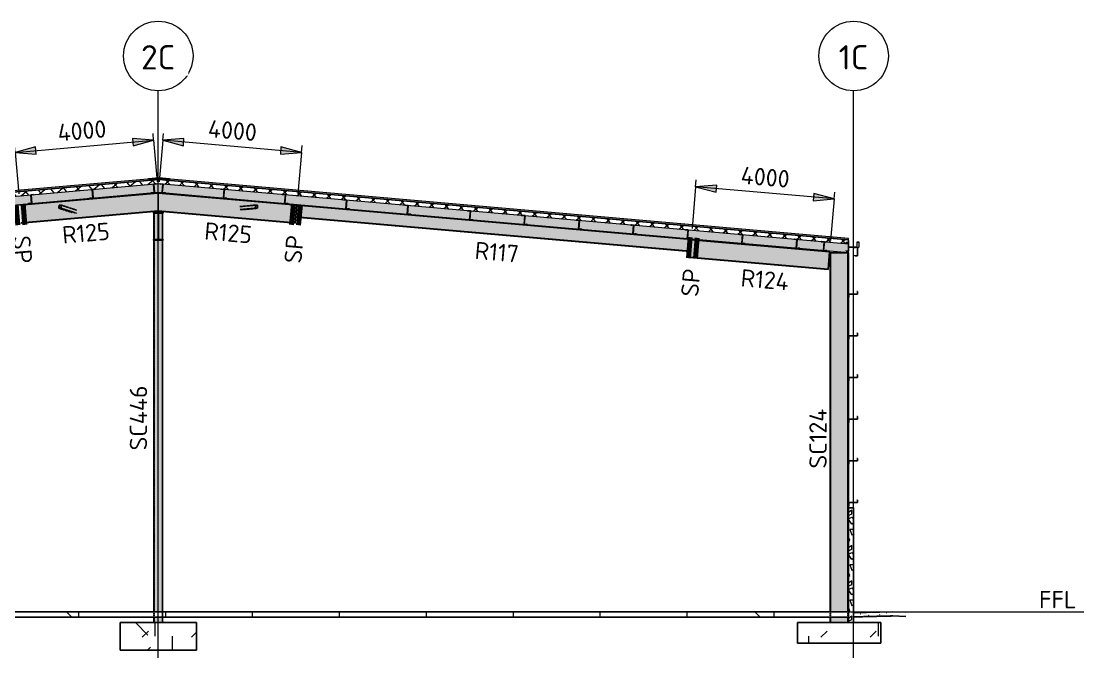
# Model space of a CAD drawing. Header units: millimetres. Extents: x 632 to 561478, y -3890 to 22200.
# Drawn here: x 107047 to 137608, y 3882 to 22200 of the extents above; entities that cross this region are included whole.
import ezdxf

# ---------------------------------------------------------------- set-up
doc = ezdxf.new("R2010")
doc.units = ezdxf.units.MM
for name, pattern in [('Dash', [7, 5, -2]), ('Hidden Double', [7, 5, -2]), ('Hidden Half', [3, 2, -1])]:
    doc.linetypes.add(name, pattern=pattern)
for name, color, linetype, lineweight in [('A-010-D_DIM', 211, 'Continuous', 13), ('A-010-D_DIM-200', 211, 'Continuous', 13), ('A-010-M_LINE', 90, 'Continuous', 13), ('A-200-M_WALL_EXT', 113, 'Continuous', 13), ('A-200-M_WALL_PAT', 111, 'Continuous', 13), ('A-230-H-FLOOR', 190, 'Continuous', 13), ('A-230-M_FLOOR', 192, 'Continuous', 13), ('A-230-MH_FLOOR', 190, 'Hidden Double', 13), ('A-270-M_ROOF', 132, 'Continuous', 13), ('S-160-M_FOUND', 171, 'Continuous', 13), ('S-160-MH_FOUND', 171, 'Hidden Half', 13), ('S-280-A_COLUMN', 171, 'Continuous', 18), ('S-280-A_STRUCT_FRAME', 2, 'Continuous', 18), ('S-280-M_COLUMN', 52, 'Continuous', 13), ('S-280-M_STRUCT_FRAME', 12, 'Continuous', 13), ('S-280-MH_COLUMN', 52, 'Hidden Half', 13), ('Z-000-T_TEXT', 131, 'Continuous', 25), ('Z-030-M_GRID', 191, 'Continuous', 13), ('Z-033_T_GRIDREF', 31, 'Continuous', 13), ('Z-230-A_LEVEL', 51, 'Continuous', 13), ('Z-230_A_LEVEL', 51, 'Continuous', 18)]:
    doc.layers.add(name, color=color, linetype=linetype, lineweight=lineweight)
doc.styles.add('ISOCPEUR_1', font='isocpeur.ttf', dxfattribs={"height": 700})
doc.styles.add('ISOCPEUR_2', font='isocpeur.ttf', dxfattribs={"height": 500})
doc.dimstyles.new('2_5___Arrow___Transparent', dxfattribs={"dimscale": 304.8, "dimtxt": 497.990588, "dimasz": 1.968504, "dimexe": 0.656168, "dimexo": 1.049869, "dimgap": 0.164042, "dimtad": 1, "dimdec": 0, "dimzin": 0, "dimdsep": 46, "dimtxsty": 'ISOCPEUR_2', "dimsah": 1, "dimcen": 0.09, "dimadec": 0, "dimazin": 0, "dimtfac": 1, "dimtdec": 4, "dimtix": 1, "dimtmove": 0, "dimatfit": 3, "dimfxl": 1, "dimtvp": 1, "dimtolj": 1, "dimtzin": 0, "dimlwd": 18, "dimlwe": 18, "dimarcsym": 2})
pattern_1 = [(45, (116201.6, 0), (-1414.214, 0), [750, -3000]), (45, (117201.6, 1000), (-1414.214, 0), [750, -3000]), (45, (118201.6, -300), (-1414.214, 0), [250, -2000]), (90, (118201.6, 500), (-500, 500), [500, -2000]), (315, (118201.6, 1000), (0, 2828.43), [500, -3000]), (0, (117201.6, 1000), (2000, 2000), [300, -1000]), (0, (114701.6, 2000), (2000, 2000), [300, -2000])]

# ---------------------------------------------------------------- blocks, each defined once
blk = doc.blocks.new('Ridge Capping - Ridge Capping-1882401-S6_501-SECTION C3')
at = {"layer": 'A-270-M_ROOF', "lineweight": 5, "transparency": 33554432}
blk.add_hatch(color=253, dxfattribs=at).paths.add_polyline_path([(4333011, 17659), (4333003, 17663), (4332704, 17689), (4332405, 17663), (4332397, 17659), (4332704, 17686), (4332954, 17664)])
at = {"layer": 'A-270-M_ROOF', "color": 53, "lineweight": 5}
for p, q in [((4332397, 17659), (4332704, 17686)), ((4332405, 17663), (4332397, 17659)), ((4332397, 17659), (4332397, 17659)), ((4332704, 17689), (4332405, 17663)), ((4332405, 17663), (4332405, 17663)), ((4333003, 17663), (4332704, 17689)), ((4332704, 17689), (4332704, 17689)), ((4332704, 17686), (4333011, 17659)), ((4332704, 17686), (4332704, 17686)), ((4333011, 17659), (4333003, 17663)), ((4333003, 17663), (4333003, 17663)), ((4333011, 17659), (4333011, 17659))]:
    blk.add_line(p, q, dxfattribs=at)
blk = doc.blocks.new('25021-APA-ZZ-ZZ-M3-AR-000001_V3_rvt-2-S6_501-SECTION C3')
at = {"layer": 'A-270-M_ROOF', "transparency": 33554432}
for color, points in [(9, [(4352532, 15911), (4352532, 15952), (4332704, 17686), (4312876, 15952), (4312876, 15911), (4332704, 17646), (4351995, 15958)]), (253, [(4352817, 15688), (4352842, 15703), (4352842, 15844), (4352777, 15844), (4352777, 15699), (4352537, 15699), (4352537, 15894), (4352532, 15894), (4352532, 15694), (4352782, 15694), (4352782, 15839), (4352837, 15839), (4352837, 15706), (4352814, 15692)])]:
    blk.add_hatch(color=color, dxfattribs=at).paths.add_polyline_path(points)
at = {"layer": 'A-270-M_ROOF', "lineweight": 5}
h = blk.add_hatch(dxfattribs=at)
h.set_pattern_fill('FP_9', angle=-135, style=0, pattern_type=2)
h.set_pattern_definition([(40, (4337896, 1e-06), (-192.8363, 229.8133), []), (130, (4337896, 1e-06), (-229.8133, -192.8363), [])])
h.paths.add_polyline_path([(4352532, 15791), (4352532, 15911), (4332704, 17646), (4312876, 15911), (4312876, 15791), (4332704, 17526), (4351995, 15838)])
at = {"layer": 'A-270-M_ROOF', "lineweight": 5, "transparency": 33554432}
blk.add_hatch(color=254, dxfattribs=at).paths.add_polyline_path([(4312876, 15540), (4332704, 17275), (4352532, 15540), (4352532, 15791), (4332704, 17526), (4312876, 15791), (4312876, 15691)])
at = {"layer": 'A-270-M_ROOF', "color": 53, "lineweight": 5}
for p, q in [((4332704, 17686), (4312876, 15952)), ((4312876, 15791), (4332704, 17526)), ((4332704, 17646), (4317501, 16316)), ((4317501, 16316), (4332704, 17646)), ((4352532, 15952), (4332704, 17686)), ((4332704, 17686), (4332704, 17686)), ((4352532, 15911), (4332704, 17646)), ((4332704, 17646), (4332704, 17646)), ((4332704, 17646), (4352532, 15911)), ((4332704, 17646), (4332704, 17646)), ((4332704, 17526), (4352532, 15791)), ((4317522, 15947), (4332704, 17275)), ((4332704, 17275), (4352532, 15540)), ((4332704, 17275), (4332704, 17275)), ((4352532, 15911), (4352532, 15952)), ((4352532, 15540), (4352532, 15911)), ((4352537, 15894), (4352532, 15894)), ((4352532, 15894), (4352532, 15694)), ((4352537, 15699), (4352537, 15894)), ((4352532, 15694), (4352782, 15694)), ((4352777, 15699), (4352537, 15699)), ((4352842, 15844), (4352777, 15844)), ((4352777, 15844), (4352777, 15699)), ((4352782, 15694), (4352782, 15839)), ((4352782, 15839), (4352837, 15839)), ((4352837, 15706), (4352814, 15692)), ((4352814, 15692), (4352817, 15688)), ((4352817, 15688), (4352842, 15703)), ((4352837, 15839), (4352837, 15706)), ((4352842, 15703), (4352842, 15844))]:
    blk.add_line(p, q, dxfattribs=at)
blk.add_blockref('Ridge Capping - Ridge Capping-1882401-S6_501-SECTION C3', (0, 0), dxfattribs=at)
blk = doc.blocks.new('NRP_Framing-Steel-Purlin C - P946 - EC250-24-4133020-S6_501-SECTION C3')
at = {"layer": 'S-280-M_STRUCT_FRAME', "color": 1, "lineweight": 25}
for p, q in [((4352465, 15832), (4352465, 15808)), ((4352538, 15832), (4352465, 15832)), ((4352465, 15606), (4352465, 15582)), ((4352470, 15711), (4352470, 15711)), ((4352538, 15832), (4352538, 15582)), ((4352538, 15582), (4352465, 15582))]:
    blk.add_line(p, q, dxfattribs=at)
blk = doc.blocks.new('NRP_Framing-Steel-Purlin Z - P915 - EZ250-19-4046629-S6_501-SECTION C3')
at = {"layer": 'S-280-M_STRUCT_FRAME', "color": 92, "lineweight": 25}
for p, q in [((4341595, 16748), (4341593, 16727)), ((4341595, 16748), (4341593, 16727)), ((4341666, 16742), (4341595, 16748)), ((4341666, 16742), (4341595, 16748)), ((4341644, 16493), (4341666, 16742)), ((4341644, 16493), (4341666, 16742)), ((4341647, 16618), (4341647, 16618)), ((4341721, 16507), (4341720, 16486)), ((4341721, 16507), (4341720, 16486)), ((4341720, 16486), (4341644, 16493)), ((4341720, 16486), (4341644, 16493))]:
    blk.add_line(p, q, dxfattribs=at)
blk = doc.blocks.new('NRP_Framing-Steel-Purlin Z - P915 - EZ250-19-4046631-S6_501-SECTION C3')
at = {"layer": 'S-280-M_STRUCT_FRAME', "color": 92, "lineweight": 25}
for p, q in [((4341588, 16749), (4341586, 16728)), ((4341588, 16749), (4341586, 16728)), ((4341595, 16748), (4341588, 16749)), ((4341595, 16748), (4341588, 16749)), ((4341637, 16494), (4341659, 16743)), ((4341637, 16494), (4341659, 16743)), ((4341647, 16618), (4341647, 16618)), ((4341714, 16508), (4341712, 16487)), ((4341714, 16508), (4341712, 16487)), ((4341644, 16493), (4341637, 16494)), ((4341644, 16493), (4341637, 16494))]:
    blk.add_line(p, q, dxfattribs=at)
blk = doc.blocks.new('NRP_Framing-Steel-Purlin Z - P914 - EZ250-15-4047701-S6_501-SECTION C3')
at = {"layer": 'S-280-M_STRUCT_FRAME', "color": 150, "lineweight": 25}
for p, q in [((4332543, 17516), (4332614, 17522)), ((4332543, 17516), (4332614, 17522)), ((4332565, 17267), (4332543, 17516)), ((4332565, 17267), (4332543, 17516)), ((4332614, 17522), (4332616, 17502)), ((4332614, 17522), (4332616, 17502)), ((4332488, 17280), (4332490, 17260)), ((4332488, 17280), (4332490, 17260)), ((4332490, 17260), (4332565, 17267)), ((4332490, 17260), (4332565, 17267)), ((4332562, 17392), (4332563, 17392))]:
    blk.add_line(p, q, dxfattribs=at)
blk = doc.blocks.new('NRP_Framing-Steel-Purlin Z - P915 - EZ250-19-V17-S6_501-SECTION C3')
at = {"layer": 'S-280-M_STRUCT_FRAME', "color": 92, "lineweight": 25}
for p, q in [((4332572, 17267), (4332551, 17516)), ((4332572, 17267), (4332551, 17516)), ((4332614, 17522), (4332621, 17523)), ((4332614, 17522), (4332621, 17523)), ((4332621, 17523), (4332623, 17502)), ((4332621, 17523), (4332623, 17502)), ((4332495, 17282), (4332497, 17261)), ((4332495, 17282), (4332497, 17261)), ((4332562, 17392), (4332562, 17392)), ((4332565, 17267), (4332572, 17267)), ((4332565, 17267), (4332572, 17267))]:
    blk.add_line(p, q, dxfattribs=at)
blk = doc.blocks.new('NRP_Framing-Steel-Purlin Z - P914 - EZ250-15-4047702-S6_501-SECTION C3')
at = {"layer": 'S-280-M_STRUCT_FRAME', "color": 150, "lineweight": 25}
for p, q in [((4332750, 17522), (4332749, 17502)), ((4332750, 17522), (4332749, 17502)), ((4332821, 17516), (4332750, 17522)), ((4332821, 17516), (4332750, 17522)), ((4332799, 17267), (4332821, 17516)), ((4332799, 17267), (4332821, 17516)), ((4332875, 17260), (4332799, 17267)), ((4332875, 17260), (4332799, 17267)), ((4332803, 17392), (4332802, 17392)), ((4332877, 17280), (4332875, 17260)), ((4332877, 17280), (4332875, 17260))]:
    blk.add_line(p, q, dxfattribs=at)
blk = doc.blocks.new('NRP_Framing-Steel-Purlin Z - P915 - EZ250-19-V18-S6_501-SECTION C3')
at = {"layer": 'S-280-M_STRUCT_FRAME', "color": 92, "lineweight": 25}
for p, q in [((4332743, 17523), (4332741, 17502)), ((4332743, 17523), (4332741, 17502)), ((4332750, 17522), (4332743, 17523)), ((4332750, 17522), (4332743, 17523)), ((4332792, 17267), (4332814, 17516)), ((4332792, 17267), (4332814, 17516)), ((4332799, 17267), (4332792, 17267)), ((4332799, 17267), (4332792, 17267)), ((4332803, 17392), (4332802, 17392)), ((4332870, 17282), (4332868, 17261)), ((4332870, 17282), (4332868, 17261))]:
    blk.add_line(p, q, dxfattribs=at)
blk = doc.blocks.new('NRP_Framing-Steel-Purlin Z - P914 - EZ250-15-V19-S6_501-SECTION C3')
at = {"layer": 'S-280-M_STRUCT_FRAME', "color": 150, "lineweight": 25}
for p, q in [((4330726, 17125), (4330727, 17106)), ((4330726, 17125), (4330727, 17106)), ((4330781, 17362), (4330852, 17368)), ((4330781, 17362), (4330852, 17368)), ((4330803, 17113), (4330781, 17362)), ((4330803, 17113), (4330781, 17362)), ((4330800, 17238), (4330800, 17238)), ((4330852, 17368), (4330854, 17348)), ((4330852, 17368), (4330854, 17348)), ((4330727, 17106), (4330803, 17113)), ((4330727, 17106), (4330803, 17113))]:
    blk.add_line(p, q, dxfattribs=at)
blk = doc.blocks.new('NRP_Framing-Steel-Purlin Z - P915 - EZ250-19-4046630-S6_501-SECTION C3')
at = {"layer": 'S-280-M_STRUCT_FRAME', "color": 92, "lineweight": 25}
for p, q in [((4323650, 16508), (4323652, 16487)), ((4323650, 16508), (4323652, 16487)), ((4323728, 16494), (4323706, 16743)), ((4323728, 16494), (4323706, 16743)), ((4323717, 16618), (4323718, 16618)), ((4323770, 16748), (4323777, 16749)), ((4323770, 16748), (4323777, 16749)), ((4323777, 16749), (4323779, 16728)), ((4323777, 16749), (4323779, 16728)), ((4323721, 16493), (4323728, 16494)), ((4323721, 16493), (4323728, 16494))]:
    blk.add_line(p, q, dxfattribs=at)
blk = doc.blocks.new('NRP_Framing-Steel-Purlin Z - P914 - EZ250-15-V20-S6_501-SECTION C3')
at = {"layer": 'S-280-M_STRUCT_FRAME', "color": 150, "lineweight": 25}
for p, q in [((4334513, 17368), (4334511, 17348)), ((4334513, 17368), (4334511, 17348)), ((4334583, 17362), (4334513, 17368)), ((4334583, 17362), (4334513, 17368)), ((4334562, 17113), (4334583, 17362)), ((4334562, 17113), (4334583, 17362)), ((4334565, 17238), (4334564, 17238)), ((4334639, 17125), (4334637, 17106)), ((4334639, 17125), (4334637, 17106)), ((4334637, 17106), (4334562, 17113)), ((4334637, 17106), (4334562, 17113))]:
    blk.add_line(p, q, dxfattribs=at)
blk = doc.blocks.new('NRP_Framing-Steel-Purlin C - G946 - EC250-24-4099654-S6_501-SECTION C3')
at = {"layer": 'S-280-M_STRUCT_FRAME', "color": 1, "lineweight": 25}
for p, q in [((4352793, 15697), (4352720, 15697)), ((4352720, 15697), (4352720, 15673)), ((4352793, 15697), (4352793, 15447)), ((4352720, 15471), (4352720, 15447)), ((4352793, 15447), (4352720, 15447))]:
    blk.add_line(p, q, dxfattribs=at)
blk = doc.blocks.new('NRP_Framing-Steel-Purlin Z - G914 - EZ250-15-4100453-S6_501-SECTION C3')
at = {"layer": 'S-280-M_STRUCT_FRAME', "color": 150, "lineweight": 25}
for p, q in [((4352542, 8274), (4352542, 8350)), ((4352542, 8350), (4352792, 8350)), ((4352542, 8274), (4352542, 8350)), ((4352542, 8350), (4352792, 8350)), ((4352562, 8274), (4352542, 8274)), ((4352562, 8274), (4352542, 8274)), ((4352792, 8421), (4352772, 8421)), ((4352792, 8421), (4352772, 8421)), ((4352792, 8350), (4352792, 8421)), ((4352792, 8350), (4352792, 8421))]:
    blk.add_line(p, q, dxfattribs=at)
blk = doc.blocks.new('NRP_Column-Steel-SHS - SC446 - 250x250x6_0SHS-4252457-S6_501-SECTION C3')
at = {"layer": 'S-280-MH_COLUMN', "lineweight": 25}
for p, q in [((4332563, 16721), (4332563, 5200)), ((4332801, 16721), (4332801, 5200)), ((4332563, 5200), (4332563, 5050)), ((4332801, 5200), (4332801, 5050)), ((4332563, 5050), (4332563, 4900)), ((4332801, 5050), (4332801, 4900))]:
    blk.add_line(p, q, dxfattribs=at)
blk = doc.blocks.new('NRP_Foundation-Pad Footing Fibre _v2_ - PF3 - 2200 x 2200 x 800d-3893009-S6_501-SECTION C3')
at = {"layer": 'S-160-M_FOUND'}
h = blk.add_hatch(dxfattribs=at)
h.set_pattern_fill('FP_11', color=256, style=0, pattern_type=2)
h.set_pattern_definition([(45, (4337896, 0), (-1414.21, 0), [750, -3000]), (45, (4338896, 1000), (-1414.21, 0), [750, -3000]), (45, (4339896, -300), (-1414.21, 0), [250, -2000]), (90, (4339896, 500), (-500, 500), [500, -2000]), (315, (4339896, 1000), (0, 2828.43), [500, -3000]), (0, (4338896, 1000), (2000, 2000), [300, -1000]), (0, (4336396, 2000), (2000, 2000), [300, -2000])])
h.paths.add_polyline_path([(4333782, 4900), (4331582, 4900), (4331582, 4100), (4333782, 4100)])
at = {"layer": 'S-160-M_FOUND', "lineweight": 25}
for p, q in [((4333782, 4900), (4331582, 4900)), ((4331582, 4900), (4331582, 4100)), ((4333782, 4100), (4333782, 4900)), ((4331582, 4100), (4333782, 4100))]:
    blk.add_line(p, q, dxfattribs=at)
blk = doc.blocks.new('NRP_Framing-Steel-WB - TB136 - 800WB146-4252456-S6_501-SECTION C3')
at = {"layer": 'S-280-M_STRUCT_FRAME', "linetype": 'Dash', "lineweight": 25}
h = blk.add_hatch(color=256, dxfattribs=at)
h.paths.add_polyline_path([(4332807, 15900), (4332820, 15900), (4332820, 15920), (4332807, 15920), (4332807, 15902)])
h.paths.add_polyline_path([(4332557, 15900), (4332557, 15920), (4332545, 15920), (4332545, 15900)])
h.paths.add_polyline_path([(4332820, 16680), (4332820, 16700), (4332807, 16698), (4332807, 16680)])
h.paths.add_polyline_path([(4332545, 16680), (4332557, 16680), (4332557, 16700), (4332545, 16700)])
at = {"layer": 'S-280-M_STRUCT_FRAME', "lineweight": 25}
for p, q in [((4332557, 16700), (4332545, 16700)), ((4332545, 16700), (4332545, 16680)), ((4332545, 16680), (4332557, 16680)), ((4332820, 16700), (4332807, 16700)), ((4332807, 16680), (4332820, 16680)), ((4332820, 16680), (4332820, 16700)), ((4332557, 15920), (4332545, 15920)), ((4332545, 15920), (4332545, 15900)), ((4332545, 15900), (4332557, 15900)), ((4332820, 15920), (4332807, 15920)), ((4332807, 15900), (4332820, 15900)), ((4332820, 15900), (4332820, 15920))]:
    blk.add_line(p, q, dxfattribs=at)
at = {"layer": 'S-280-M_STRUCT_FRAME', "linetype": 'Dash', "lineweight": 25}
for p, q in [((4332807, 16700), (4332557, 16700)), ((4332557, 16680), (4332677, 16680)), ((4332677, 16680), (4332677, 15920)), ((4332687, 15920), (4332687, 16680)), ((4332687, 16680), (4332807, 16680)), ((4332677, 15920), (4332557, 15920)), ((4332557, 15900), (4332807, 15900)), ((4332807, 15920), (4332687, 15920))]:
    blk.add_line(p, q, dxfattribs=at)
blk = doc.blocks.new('NRP_Framing-Steel-SHS - RB429 - 89x89x5_0SHS-4261504-S6_501-SECTION C3')
at = {"layer": 'S-280-M_STRUCT_FRAME', "linetype": 'Dash', "lineweight": 25}
for p, q in [((4335029, 16866), (4335473, 16908)), ((4335478, 16819), (4335029, 16777)), ((4335540, 16819), (4335155, 16783)), ((4335473, 16908), (4335478, 16819)), ((4335536, 16908), (4335473, 16908)), ((4335481, 16824), (4335477, 16903)), ((4335477, 16903), (4335533, 16903)), ((4335477, 16897), (4335533, 16903)), ((4335478, 16819), (4335540, 16819)), ((4335537, 16824), (4335481, 16824)), ((4335533, 16903), (4335537, 16824)), ((4335540, 16819), (4335536, 16908))]:
    blk.add_line(p, q, dxfattribs=at)
blk = doc.blocks.new('NRP_Framing-Steel-SHS - RB429 - 89x89x5_0SHS-4261498-S6_501-SECTION C3')
at = {"layer": 'S-280-M_STRUCT_FRAME', "linetype": 'Dash', "lineweight": 25}
for p, q in [((4329833, 16906), (4329819, 16820)), ((4329819, 16820), (4329882, 16820)), ((4330209, 16692), (4329819, 16820)), ((4329824, 16825), (4329836, 16902)), ((4329879, 16825), (4329824, 16825)), ((4329896, 16906), (4329833, 16906)), ((4329836, 16902), (4329892, 16902)), ((4329836, 16902), (4329889, 16884)), ((4329892, 16902), (4329879, 16825)), ((4329882, 16820), (4329896, 16906)), ((4330335, 16672), (4329882, 16820)), ((4329896, 16906), (4330335, 16763))]:
    blk.add_line(p, q, dxfattribs=at)
blk = doc.blocks.new('Grid - NRP_Grid-Head-320187-S6_501-SECTION C3')
at = {"layer": 'Z-033_T_GRIDREF'}
blk.add_circle((4352682, 21200), 1000, dxfattribs=at)
blk = doc.blocks.new('DIMBLOCK5-S6_501-SECTION C3')
at = {"layer": 'A-010-D_DIM-200', "lineweight": 18}
for points in [[(126445, 17434), (127034, 17277), (127052, 17487)], [(130430, 17086), (129842, 17243), (129823, 17033)]]:
    blk.add_hatch(color=256, dxfattribs=at).paths.add_polyline_path(points)
for p, q in [((126445, 17434), (126341, 16238)), ((126445, 17434), (126463, 17633)), ((127052, 17487), (126445, 17434)), ((130430, 17086), (126445, 17434)), ((126445, 17434), (127034, 17277)), ((127034, 17277), (127052, 17487)), ((129842, 17243), (129823, 17033)), ((130430, 17086), (129842, 17243)), ((130430, 17086), (130448, 17285)), ((129823, 17033), (130430, 17086)), ((130430, 17086), (130326, 15889))]:
    blk.add_line(p, q, dxfattribs=at)
at = {"layer": 'A-010-D_DIM-200', "color": 0, "lineweight": 18, "insert": (127769, 18024), "char_height": 500, "width": 1758.29, "attachment_point": 1, "rotation": 355, "line_spacing_factor": 1.149209, "style": 'ISOCPEUR_2'}
blk.add_mtext('4000', dxfattribs=at)
blk = doc.blocks.new('DIMBLOCK7-S6_501-SECTION C3')
at = {"layer": 'A-010-D_DIM-200', "lineweight": 18}
for points in [[(110854, 18775), (110248, 18828), (110266, 18617)], [(106870, 18426), (107477, 18373), (107458, 18584)]]:
    blk.add_hatch(color=256, dxfattribs=at).paths.add_polyline_path(points)
for p, q in [((110854, 18775), (110837, 18974)), ((106870, 18426), (110854, 18775)), ((110854, 18775), (110248, 18828)), ((110248, 18828), (110266, 18617)), ((110266, 18617), (110854, 18775)), ((110854, 18775), (110959, 17579)), ((106870, 18426), (106852, 18626)), ((107458, 18584), (106870, 18426)), ((106870, 18426), (107477, 18373)), ((106870, 18426), (106974, 17230)), ((107477, 18373), (107458, 18584))]:
    blk.add_line(p, q, dxfattribs=at)
at = {"layer": 'A-010-D_DIM-200', "color": 0, "lineweight": 18, "insert": (108071, 19237), "char_height": 500, "width": 1758.29, "attachment_point": 1, "rotation": 5, "line_spacing_factor": 1.149209, "style": 'ISOCPEUR_2'}
blk.add_mtext('4000', dxfattribs=at)
blk = doc.blocks.new('DIMBLOCK8-S6_501-SECTION C3')
at = {"layer": 'A-010-D_DIM-200', "lineweight": 18}
for points in [[(111121, 18775), (111710, 18617), (111728, 18828)], [(115106, 18426), (114518, 18584), (114499, 18373)]]:
    blk.add_hatch(color=256, dxfattribs=at).paths.add_polyline_path(points)
for p, q in [((111121, 18775), (111139, 18974)), ((111121, 18775), (111017, 17579)), ((111728, 18828), (111121, 18775)), ((115106, 18426), (111121, 18775)), ((111121, 18775), (111710, 18617)), ((111710, 18617), (111728, 18828)), ((114518, 18584), (114499, 18373)), ((114499, 18373), (115106, 18426)), ((115106, 18426), (114518, 18584)), ((115106, 18426), (115001, 17230)), ((115106, 18426), (115123, 18626))]:
    blk.add_line(p, q, dxfattribs=at)
at = {"layer": 'A-010-D_DIM-200', "color": 0, "lineweight": 18, "insert": (112445, 19365), "char_height": 500, "width": 1758.29, "attachment_point": 1, "rotation": 355, "line_spacing_factor": 1.149209, "style": 'ISOCPEUR_2'}
blk.add_mtext('4000', dxfattribs=at)
blk = doc.blocks.new('NRP_Splice _v3_ - NRP_Splice-3209833-S6_501-SECTION C3')
at = {"layer": 'Z-000-T_TEXT', "lineweight": 70}
for p, q in [((4317182, 15965), (4317234, 15368)), ((4317182, 15965), (4317234, 15368)), ((4317381, 15983), (4317433, 15385)), ((4317433, 15385), (4317381, 15983))]:
    blk.add_line(p, q, dxfattribs=at)
blk = doc.blocks.new('NRP_Splice _v3_ - NRP_Splice-3927024-S6_501-SECTION C3')
at = {"layer": 'Z-000-T_TEXT', "lineweight": 70}
for p, q in [((4347983, 15983), (4347931, 15385)), ((4347983, 15983), (4347931, 15385)), ((4348183, 15965), (4348130, 15368)), ((4348130, 15368), (4348183, 15965))]:
    blk.add_line(p, q, dxfattribs=at)

msp = doc.modelspace()

# ---------------------------------------------------------------- hatches: boundary and pattern name
at = {"layer": 'A-200-M_WALL_PAT'}
h = msp.add_hatch(dxfattribs=at)
h.set_pattern_fill('FP_10', color=250, angle=116.56505, style=0, pattern_type=2)
h.set_pattern_definition([(296.565, (116455.6, 152.4), (5e-05, 1016), [113.59, -2158.253]), (33.69, (116506.4, 50.8), (7e-05, 1016), [183.16, -3480.08]), (33.69, (117522.4, 50.8), (7e-05, 1016), [183.16, -3480.08]), (33.69, (118538.4, 50.8), (7e-05, 1016), [183.16, -3480.08]), (116.565, (116658.8, 152.4), (5e-05, 1016), [113.59, -2158.253]), (213.69, (116608, 254), (7e-05, 1016), [183.16, -3480.08]), (213.69, (117624, 254), (7e-05, 1016), [183.16, -3480.08]), (213.69, (118640, 254), (7e-05, 1016), [183.16, -3480.08]), (26.565, (116862, 152.4), (5e-05, 1016), [227.19, -2044.66]), (26.565, (117878, 152.4), (5e-05, 1016), [227.19, -2044.66]), (270, (117065.2, 254), (1016, 0.0009), [101.6, -914.4]), (225, (117065.2, 152.4), (-0.002, 1016), [143.684, -1293.157]), (135, (116963.6, 50.8), (-0.0009, 1016), [143.684, -1293.157]), (288.435, (116658.82, 457.2), (-0.002, 1015.9997), [160.644, -3052.23]), (18.435, (116709.6, 304.8), (-0.002, 1016), [160.64, -3052.23]), (18.435, (117725.6, 304.8), (-0.002, 1016), [160.64, -3052.23]), (18.435, (118741.6, 304.8), (-0.002, 1016), [160.64, -3052.23]), (135, (116862, 355.6), (-0.0009, 1016), [143.684, -1293.157]), (180, (116760.4, 457.2), (0.0009, -1016), [101.6, -914.4]), (251.565, (116404.82, 711.2), (0.0004, 1015.9997), [160.644, -3052.23]), (315, (116354, 558.8), (-0.0009, 1016), [143.684, -1293.157]), (71.565, (116455.62, 457.2), (0.0004, 1015.9997), [160.644, -3052.23]), (135, (116506.4, 609.6), (-0.0009, 1016), [143.684, -1293.157]), (225, (116811.2, 711.2), (-0.002, 1016), [143.684, -1293.157]), (123.69, (116709.6, 609.6), (7e-05, 1016), [183.16, -3480.08]), (123.69, (117725.6, 609.6), (7e-05, 1016), [183.16, -3480.08]), (26.565, (116608, 762), (5e-05, 1016), [113.59, -2158.25]), (26.565, (117624, 762), (5e-05, 1016), [113.59, -2158.25]), (315, (116709.6, 812.8), (-0.0009, 1016), [143.684, -1293.157]), (213.69, (117166.8, 965.2), (7e-05, 1016), [183.16, -3480.08]), (213.69, (118182.8, 965.2), (7e-05, 1016), [183.16, -3480.08]), (213.69, (119198.8, 965.2), (7e-05, 1016), [183.16, -3480.08]), (296.565, (117014.4, 863.6), (5e-05, 1016), [113.59, -2158.253]), (45, (117065.2, 762), (-0.0009, 1016), [143.684, -1293.157]), (90, (117166.8, 863.6), (-1016, -0.0009), [101.6, -914.4]), (213.69, (116709.6, 1016), (7e-05, 1016), [183.16, -3480.08]), (213.69, (117725.6, 1016), (7e-05, 1016), [183.16, -3480.08]), (213.69, (118741.6, 1016), (7e-05, 1016), [183.16, -3480.08]), (315, (116557.2, 914.4), (-0.0009, 1016), [71.84, -1365]), (26.565, (116608, 863.6), (5e-05, 1016), [113.59, -2158.25]), (26.565, (117624, 863.6), (5e-05, 1016), [113.59, -2158.25]), (90, (116709.6, 914.4), (-1016, -0.0009), [101.6, -914.4]), (333.435, (116303.2, 965.2), (-0.002, 1016), [113.59, -2158.25]), (333.435, (117319.2, 965.2), (-0.002, 1016), [113.59, -2158.25]), (243.435, (116404.8, 914.4), (-0.002, 1016), [113.59, -2158.253]), (161.565, (116354, 812.8), (0.0004, 1016), [160.64, -3052.23]), (161.565, (117370, 812.8), (0.0004, 1016), [160.64, -3052.23]), (161.565, (118386, 812.8), (0.0004, 1016), [160.64, -3052.23]), (45, (116201.6, 863.6), (-0.0009, 1016), [143.684, -1293.157]), (26.565, (116252.4, -1e-05), (5e-05, 1016), [113.59, -2158.25]), (26.565, (117268.4, -7e-05), (5e-05, 1016), [113.59, -2158.25]), (116.565, (116354, 50.8), (5e-05, 1016), [113.59, -2158.253]), (206.565, (116303.2, 152.4), (5e-05, 1016), [113.59, -2158.25]), (206.565, (117319.2, 152.4), (5e-05, 1016), [113.59, -2158.25]), (296.565, (116201.6, 101.6), (5e-05, 1016), [113.59, -2158.253]), (14.036, (116963.6, 457.2), (0.003, 1016), [209.45, -3979.62]), (14.036, (117979.6, 457.2), (0.003, 1016), [209.45, -3979.62]), (14.036, (118995.6, 457.2), (0.003, 1016), [209.45, -3979.62]), (14.036, (120011.6, 457.2), (0.003, 1016), [209.45, -3979.62]), (135, (117166.8, 508), (-0.0009, 1016), [143.684, -1293.157]), (198.435, (117065.2, 609.6), (-0.002, 1016), [160.64, -3052.23]), (198.435, (118081.2, 609.6), (-0.002, 1016), [160.64, -3052.23]), (198.435, (119097.2, 609.6), (-0.002, 1016), [160.64, -3052.23]), (296.565, (116912.8, 558.8), (5e-05, 1016), [113.59, -2158.253]), (333.435, (116252.4, 304.8), (-0.002, 1016), [113.59, -2158.25]), (333.435, (117268.4, 304.8), (-0.002, 1016), [113.59, -2158.25]), (45, (116354, 254), (-0.0009, 1016), [71.84, -1365]), (116.565, (116404.8, 304.8), (5e-05, 1016), [113.59, -2158.253]), (225, (116354, 406.4), (-0.002, 1016), [143.684, -1293.157])])
h.paths.add_polyline_path([(130837.9, 4900), (130987.9, 4900), (130987.9, 8200), (130837.9, 8200), (130837.9, 6900.4)])
at = {"layer": 'A-230-H-FLOOR'}
h = msp.add_hatch(dxfattribs=at)
h.set_pattern_fill('FP_11', color=256, style=0, pattern_type=2)
h.set_pattern_definition(pattern_1)
h.paths.add_polyline_path([(130837.9, 5050), (130837.9, 5200), (90937.9, 5200), (90937.9, 5050), (126828.6, 5050)])
h = msp.add_hatch(dxfattribs=at)
h.set_pattern_fill('FP_12', color=256, style=0, pattern_type=2)
h.set_pattern_definition([(50, (116201.6, 0), (728.737, -63.756), [76.2, -838.2]), (355, (116201.6, 0), (-140.97, 764.228), [60.96, -670.56]), (100.451, (116262.35, -5.3), (587.77, 700.467), [64.76, -712.36]), (46.184, (116201.6, 203.2), (1084.316, -168.17), [114.3, -1257.3]), (96.636, (116292, 189.2), (949.61, 989.71), [97.14, -1068.54]), (351.184, (116201.6, 203.2), (949.62, 989.7), [91.44, -1005.84]), (21, (116303.2, 152.4), (606.458, -409.06), [76.2, -838.2]), (326, (116303.2, 152.4), (247.208, 736.753), [60.96, -670.56]), (71.451, (116353.76, 118.3), (853.668, 327.685), [64.76, -712.36]), (37.5, (116201.62, 0), (12.3547, 338.22), [6.706, -655.726, 6.706, -674.014, -673.1]), (37.5, (116201.62, 0), (12.3547, 338.22), [-1343.152, 6.706, -666.394]), (7.5, (116201.62, 0), (267.279, 400.722), [6.706, -381.406, 6.706, -640.486, -256.54]), (7.5, (116201.62, 0), (267.279, 400.722), [-1035.304, 6.706, -249.834]), (327.5, (115975.05, 0), (542.3633, -22.9153), [6.706, -247.294, 6.706, -785.774, -1051.56]), (327.5, (115975.05, 0), (542.3633, -22.9153), [-1046.48, 6.706, -1044.854]), (317.5, (115873.45, 0), (592.517, 101.707), [6.706, -323.494, 6.706, -519.582, -746.76]), (317.5, (115873.45, 0), (592.517, 101.707), [-856.488, 6.706, -740.054])])
h.paths.add_polyline_path([(130987.9, 5058.1), (132120.4, 5085.5), (132490.1, 5072), (132490.1, 5192), (132120.4, 5205.5), (130987.9, 5178.1), (130987.9, 5085.5)])
at = {"layer": 'A-230-H-FLOOR', "lineweight": 5}
msp.add_hatch(color=256, dxfattribs=at).paths.add_polyline_path([(132490.1, 5050.7), (132490.1, 5072), (132120.4, 5085.5), (131806.1, 5075.6), (132483.1, 5051)])
at = {"layer": 'S-160-M_FOUND'}
h = msp.add_hatch(dxfattribs=at)
h.set_pattern_fill('FP_11', color=256, style=0, pattern_type=2)
h.set_pattern_definition(pattern_1)
h.paths.add_polyline_path([(131773.8, 4300), (131773.8, 4900), (129373.8, 4900), (129373.8, 4300)])
at = {"layer": 'S-280-M_COLUMN', "lineweight": 5}
h = msp.add_hatch(color=256, dxfattribs=at)
h.paths.add_polyline_path([(110870.4, 4900), (110877.9, 4900), (110877.9, 5050), (110862.9, 5050), (110864.9, 4900), (110867.7, 4900)])
h.paths.add_polyline_path([(110867.6, 5200), (110877.9, 5200), (110877.9, 16721), (110862.9, 16721), (110865, 5200)])
h = msp.add_hatch(color=256, dxfattribs=at)
h.paths.add_polyline_path([(111097.9, 4900), (111097.9, 5050), (110877.9, 5050), (110877.9, 4900)])
h.paths.add_polyline_path([(110877.9, 5200), (111097.9, 5200), (111097.9, 16721), (110877.9, 16721), (110877.9, 6900.4)])
h = msp.add_hatch(color=256, dxfattribs=at)
h.paths.add_polyline_path([(111111.8, 4900), (111112.9, 4900), (111110.9, 5050), (111097.9, 5050), (111097.9, 4900), (111111.7, 4900)])
h.paths.add_polyline_path([(111111.8, 5200), (111112.9, 5200), (111110.9, 16721), (111097.9, 16721), (111098.2, 5200), (111111.7, 5200)])
h = msp.add_hatch(color=256, dxfattribs=at)
h.paths.add_polyline_path([(130322.9, 4900), (130322.9, 5050), (130309.7, 5050), (130309.7, 4900)])
h.paths.add_polyline_path([(130309.7, 5200), (130322.9, 5200), (130322.9, 15532.3), (130309.7, 15532.3), (130309.7, 6900.4)])
h = msp.add_hatch(color=256, dxfattribs=at)
h.paths.add_polyline_path([(130323.3, 4900), (130336.9, 4900), (130336.9, 5050), (130322.9, 5050), (130322.9, 4900)])
h.paths.add_polyline_path([(130327.2, 5200), (130336.9, 5200), (130336.9, 15532.3), (130322.9, 15532.3), (130324.8, 5200), (130325.4, 5200)])
h = msp.add_hatch(color=256, dxfattribs=at)
h.paths.add_polyline_path([(130810.7, 4900), (130810.7, 5050), (130336.9, 5050), (130336.9, 4900)])
h.paths.add_polyline_path([(130336.9, 5200), (130810.7, 5200), (130810.7, 15532.3), (130336.9, 15532.3), (130336.9, 6900.4)])
h = msp.add_hatch(color=256, dxfattribs=at)
h.paths.add_polyline_path([(130824.7, 4900), (130822.8, 5050), (130810.7, 5050), (130810.7, 4900), (130823.7, 4900)])
h.paths.add_polyline_path([(130820.2, 5200), (130824.7, 5200), (130822.4, 15532.3), (130810.7, 15532.3), (130811, 5200), (130818.7, 5200)])
h = msp.add_hatch(color=256, dxfattribs=at)
h.paths.add_polyline_path([(130837.9, 4900), (130837.9, 5050), (130824.7, 5050), (130824.7, 4900)])
h.paths.add_polyline_path([(130837.9, 5200), (130837.9, 15532.3), (130824.7, 15532.3), (130824.7, 5200)])
at = {"layer": 'S-280-M_STRUCT_FRAME', "lineweight": 5}
for points in [[(107003.1, 16902.7), (110987.9, 17251.3), (110987.9, 17267), (107001.8, 16918.3)], [(107046.9, 16402.8), (110987.9, 16747.6), (110987.9, 17251.3), (107003.1, 16902.7), (107032.5, 16567.4)], [(114972.7, 16902.7), (114974, 16918.3), (110987.9, 17267), (110987.9, 17251.3), (112674.8, 17103.8)], [(114928.9, 16402.8), (114972.7, 16902.7), (110987.9, 17251.3), (110987.9, 16747.6), (112674.8, 16600)], [(126283.1, 15583.4), (126312.1, 15914.8), (114973.4, 16906.8), (114944.5, 16575.4), (126268.6, 15584.7)], [(126312.1, 15914.8), (126312.3, 15926.3), (114974.4, 16918.2), (114974, 16906.7), (121167.1, 16364.9)], [(107048.2, 16387.3), (110987.9, 16732), (110987.9, 16747.6), (107046.9, 16402.8)], [(114927.6, 16387.3), (114928.9, 16402.8), (110987.9, 16747.6), (110987.9, 16732), (112674.8, 16584.4)], [(126282.1, 15572), (126283.1, 15583.4), (114944.5, 16575.4), (114943.4, 16564), (121167.1, 16019.5)], [(130255.4, 15064.3), (130299.1, 15564.2), (126312.3, 15913), (126268.6, 15413.1), (129659.4, 15116.5)], [(130299.1, 15564.2), (130300.3, 15577.4), (126313.5, 15926.2), (126312.3, 15913), (129659.4, 15620.2)], [(130254.2, 15051.2), (130255.4, 15064.3), (126268.6, 15413.1), (126267.5, 15400), (129659.4, 15103.2)]]:
    msp.add_hatch(color=256, dxfattribs=at).paths.add_polyline_path(points)

# ---------------------------------------------------------------- linework, layer by layer
at = {"layer": 'A-010-M_LINE', "lineweight": 25}
for p, q in [((110987.9, 17249.9), (110987.1, 17259.8)), ((110987.8, 17249.9), (110988.7, 17259.8)), ((114972.6, 16901.3), (114973.5, 16911.2)), ((126312, 15909.2), (126312.9, 15919.2)), ((130296.8, 15560.6), (130297.6, 15570.5))]:
    msp.add_line(p, q, dxfattribs=at)
at = {"layer": 'A-200-M_WALL_EXT', "lineweight": 25}
for p, q in [((130837.9, 8200), (130837.9, 4900)), ((130987.9, 8200), (130837.9, 8200)), ((130987.9, 4900), (130987.9, 8200)), ((130837.9, 4900), (130987.9, 4900))]:
    msp.add_line(p, q, dxfattribs=at)
at = {"layer": 'A-230-M_FLOOR', "lineweight": 25}
for p, q in [((130837.9, 5200), (90937.9, 5200)), ((132120.4, 5205.5), (130987.9, 5178.1)), ((132490.1, 5192), (132120.4, 5205.5)), ((90937.9, 5050), (130837.9, 5050)), ((130987.9, 5178.1), (130987.9, 5058.1)), ((132120.4, 5085.5), (132490.1, 5072))]:
    msp.add_line(p, q, dxfattribs=at)
at = {"layer": 'A-230-MH_FLOOR', "lineweight": 25}
for p, q in [((130987.9, 5058.1), (132120.4, 5085.5)), ((132120.4, 5085.5), (131805.8, 5075.6))]:
    msp.add_line(p, q, dxfattribs=at)
at = {"layer": 'S-160-M_FOUND', "lineweight": 25}
for p, q in [((131773.8, 4900), (129373.8, 4900)), ((129373.8, 4900), (129373.8, 4300)), ((131773.8, 4300), (131773.8, 4900)), ((129373.8, 4300), (131773.8, 4300))]:
    msp.add_line(p, q, dxfattribs=at)
at = {"layer": 'S-280-M_COLUMN', "lineweight": 25}
for p, q in [((110862.9, 16721), (110862.9, 5200)), ((110862.9, 16721), (110877.9, 16721)), ((111097.9, 16721), (110877.9, 16721)), ((111097.9, 16721), (111112.9, 16721)), ((111112.9, 5200), (111112.9, 16721)), ((130309.7, 15532.3), (130309.7, 5200)), ((130322.9, 15532.3), (130309.7, 15532.3)), ((130322.9, 15532.3), (130322.9, 5200)), ((130336.9, 15532.3), (130322.9, 15532.3)), ((130810.7, 15532.3), (130336.9, 15532.3)), ((130824.7, 15532.3), (130810.7, 15532.3)), ((130824.7, 15532.3), (130824.7, 5200)), ((130837.9, 15532.3), (130824.7, 15532.3)), ((130837.9, 15532.3), (130837.9, 8200)), ((110862.9, 5050), (110862.9, 4900)), ((111112.9, 4900), (111112.9, 5050)), ((130309.7, 5050), (130309.7, 4900)), ((130322.9, 5050), (130322.9, 4900)), ((130824.7, 5050), (130824.7, 4900))]:
    msp.add_line(p, q, dxfattribs=at)
at = {"layer": 'S-280-M_STRUCT_FRAME', "lineweight": 25}
for p, q in [((107001.8, 16918.3), (110987.9, 17267)), ((107003.1, 16902.7), (110987.9, 17251.3)), ((110987.9, 17267), (114974, 16918.3)), ((110987.9, 17267), (110987.9, 17251.3)), ((110987.9, 17251.3), (110987.9, 17267)), ((110987.9, 17251.3), (114972.7, 16902.7)), ((110987.9, 17251.3), (110987.9, 16747.7)), ((110987.9, 16747.6), (110987.9, 17251.3)), ((114972.7, 16902.7), (114928.9, 16402.8)), ((114944.5, 16575.4), (114973.4, 16906.8)), ((114974, 16918.3), (114972.7, 16902.7)), ((114973.4, 16906.8), (114974.4, 16918.2)), ((114973.4, 16906.8), (126312.1, 15914.8)), ((114974.4, 16918.2), (126313.1, 15926.2)), ((107046.9, 16402.8), (110987.9, 16747.6)), ((107048.2, 16387.3), (110987.9, 16732)), ((110987.9, 16747.6), (114928.9, 16402.8)), ((110987.9, 16747.6), (110987.9, 16732)), ((110987.9, 16732), (110987.9, 16747.6)), ((110987.9, 16732), (114927.6, 16387.3)), ((114943.4, 16564), (114944.5, 16575.4)), ((114943.4, 16564), (126282.1, 15572)), ((114944.5, 16575.4), (126283.1, 15583.4)), ((107048.2, 16387.3), (107046.9, 16402.8)), ((114928.9, 16402.8), (114927.6, 16387.3)), ((126268.6, 15413.1), (126312.3, 15913)), ((126312.1, 15914.8), (126283.1, 15583.4)), ((126313.1, 15926.2), (126312.1, 15914.8)), ((126312.3, 15913), (126313.5, 15926.2)), ((126312.3, 15913), (130299.1, 15564.2)), ((126313.5, 15926.2), (130300.3, 15577.4)), ((126267.5, 15400), (126268.6, 15413.1)), ((126267.5, 15400), (130254.2, 15051.2)), ((126268.6, 15413.1), (130255.4, 15064.3)), ((126283.1, 15583.4), (126282.1, 15572)), ((130299.1, 15564.2), (130255.4, 15064.3)), ((130300.3, 15577.4), (130299.1, 15564.2)), ((130255.4, 15064.3), (130254.2, 15051.2))]:
    msp.add_line(p, q, dxfattribs=at)
at = {"layer": 'S-280-MH_COLUMN', "lineweight": 25}
for p, q in [((110862.9, 5200), (110862.9, 5050)), ((111112.9, 5050), (111112.9, 5200)), ((130309.7, 5200), (130309.7, 5050)), ((130322.9, 5200), (130322.9, 5050)), ((130824.7, 5200), (130824.7, 5050))]:
    msp.add_line(p, q, dxfattribs=at)
at = {"layer": 'Z-030-M_GRID'}
for p, q in [((110987.9, 3882), (110987.9, 20200)), ((130987.9, 3882), (130987.9, 20200))]:
    msp.add_line(p, q, dxfattribs=at)
at = {"layer": 'Z-230-A_LEVEL'}
msp.add_line((76549.7, 5200), (137607.6, 5200), dxfattribs=at)

# ---------------------------------------------------------------- block references
at = {"color": 10, "lineweight": 5}
msp.add_blockref('25021-APA-ZZ-ZZ-M3-AR-000001_V3_rvt-2-S6_501-SECTION C3', (-4221694.4, 0), dxfattribs=at)
at = {"layer": 'S-160-MH_FOUND', "lineweight": 25}
msp.add_blockref('NRP_Foundation-Pad Footing Fibre _v2_ - PF3 - 2200 x 2200 x 800d-3893009-S6_501-SECTION C3', (-4221694.4, 0), dxfattribs=at)
at = {"layer": 'S-280-M_STRUCT_FRAME', "color": 150, "lineweight": 25}
for name, p in [('NRP_Framing-Steel-Purlin Z - P914 - EZ250-15-4047701-S6_501-SECTION C3', (-4221694.4, 0)), ('NRP_Framing-Steel-Purlin Z - P914 - EZ250-15-4047702-S6_501-SECTION C3', (-4221694.4, 0)), ('NRP_Framing-Steel-Purlin Z - P914 - EZ250-15-V19-S6_501-SECTION C3', (-4223456.6, -154.2)), ('NRP_Framing-Steel-Purlin Z - P914 - EZ250-15-V19-S6_501-SECTION C3', (-4221694.4, 0)), ('NRP_Framing-Steel-Purlin Z - P914 - EZ250-15-V20-S6_501-SECTION C3', (-4221694.4, 0)), ('NRP_Framing-Steel-Purlin Z - P914 - EZ250-15-V20-S6_501-SECTION C3', (-4219932.1, -154.2)), ('NRP_Framing-Steel-Purlin Z - P914 - EZ250-15-V20-S6_501-SECTION C3', (-4218169.8, -308.4)), ('NRP_Framing-Steel-Purlin Z - P914 - EZ250-15-V20-S6_501-SECTION C3', (-4216407.6, -462.5)), ('NRP_Framing-Steel-Purlin Z - G914 - EZ250-15-4100453-S6_501-SECTION C3', (-4221694.4, 6000)), ('NRP_Framing-Steel-Purlin Z - G914 - EZ250-15-4100453-S6_501-SECTION C3', (-4221694.4, 4800)), ('NRP_Framing-Steel-Purlin Z - G914 - EZ250-15-4100453-S6_501-SECTION C3', (-4221694.4, 3600)), ('NRP_Framing-Steel-Purlin Z - G914 - EZ250-15-4100453-S6_501-SECTION C3', (-4221694.4, 2400)), ('NRP_Framing-Steel-Purlin Z - G914 - EZ250-15-4100453-S6_501-SECTION C3', (-4221694.4, 1200)), ('NRP_Framing-Steel-Purlin Z - G914 - EZ250-15-4100453-S6_501-SECTION C3', (-4221694.4, 0))]:
    msp.add_blockref(name, p, dxfattribs=at)
at = {"layer": 'S-280-M_STRUCT_FRAME', "color": 92, "lineweight": 25}
for name, p in [('NRP_Framing-Steel-Purlin Z - P915 - EZ250-19-V17-S6_501-SECTION C3', (-4221694.4, 0)), ('NRP_Framing-Steel-Purlin Z - P915 - EZ250-19-V18-S6_501-SECTION C3', (-4221694.4, 0)), ('NRP_Framing-Steel-Purlin Z - P915 - EZ250-19-4046630-S6_501-SECTION C3', (-4216374.3, 465.4)), ('NRP_Framing-Steel-Purlin Z - P915 - EZ250-19-4046630-S6_501-SECTION C3', (-4214612, 619.6)), ('NRP_Framing-Steel-Purlin Z - P915 - EZ250-19-4046631-S6_501-SECTION C3', (-4228776.7, 619.6)), ('NRP_Framing-Steel-Purlin Z - P915 - EZ250-19-4046631-S6_501-SECTION C3', (-4227014.4, 465.4)), ('NRP_Framing-Steel-Purlin Z - P915 - EZ250-19-4046631-S6_501-SECTION C3', (-4225252.2, 311.3)), ('NRP_Framing-Steel-Purlin Z - P915 - EZ250-19-4046631-S6_501-SECTION C3', (-4223489.9, 157.1)), ('NRP_Framing-Steel-Purlin Z - P915 - EZ250-19-4046631-S6_501-SECTION C3', (-4221694.4, 0)), ('NRP_Framing-Steel-Purlin Z - P915 - EZ250-19-4046629-S6_501-SECTION C3', (-4221694.4, 0)), ('NRP_Framing-Steel-Purlin Z - P915 - EZ250-19-4046631-S6_501-SECTION C3', (-4220128.9, -137)), ('NRP_Framing-Steel-Purlin Z - P915 - EZ250-19-4046629-S6_501-SECTION C3', (-4220128.9, -137)), ('NRP_Framing-Steel-Purlin Z - P915 - EZ250-19-4046631-S6_501-SECTION C3', (-4218563.5, -273.9)), ('NRP_Framing-Steel-Purlin Z - P915 - EZ250-19-4046629-S6_501-SECTION C3', (-4218563.5, -273.9)), ('NRP_Framing-Steel-Purlin Z - P915 - EZ250-19-4046631-S6_501-SECTION C3', (-4216998, -410.9)), ('NRP_Framing-Steel-Purlin Z - P915 - EZ250-19-4046629-S6_501-SECTION C3', (-4216998, -410.9)), ('NRP_Framing-Steel-Purlin Z - P915 - EZ250-19-4046631-S6_501-SECTION C3', (-4215432.6, -547.8)), ('NRP_Framing-Steel-Purlin Z - P915 - EZ250-19-4046629-S6_501-SECTION C3', (-4215432.6, -547.8)), ('NRP_Framing-Steel-Purlin Z - P915 - EZ250-19-4046631-S6_501-SECTION C3', (-4213867.1, -684.8)), ('NRP_Framing-Steel-Purlin Z - P915 - EZ250-19-4046629-S6_501-SECTION C3', (-4213867.1, -684.8)), ('NRP_Framing-Steel-Purlin Z - P915 - EZ250-19-4046631-S6_501-SECTION C3', (-4212301.7, -821.8)), ('NRP_Framing-Steel-Purlin Z - P915 - EZ250-19-4046629-S6_501-SECTION C3', (-4212301.7, -821.8)), ('NRP_Framing-Steel-Purlin Z - P915 - EZ250-19-4046631-S6_501-SECTION C3', (-4211519, -890.2)), ('NRP_Framing-Steel-Purlin Z - P915 - EZ250-19-4046629-S6_501-SECTION C3', (-4211519, -890.2))]:
    msp.add_blockref(name, p, dxfattribs=at)
at = {"layer": 'S-280-M_STRUCT_FRAME', "linetype": 'Dash', "lineweight": 25}
for name in ['NRP_Framing-Steel-SHS - RB429 - 89x89x5_0SHS-4261498-S6_501-SECTION C3', 'NRP_Framing-Steel-SHS - RB429 - 89x89x5_0SHS-4261504-S6_501-SECTION C3', 'NRP_Framing-Steel-WB - TB136 - 800WB146-4252456-S6_501-SECTION C3']:
    msp.add_blockref(name, (-4221694.4, 0), dxfattribs=at)
at = {"layer": 'S-280-M_STRUCT_FRAME', "color": 1, "lineweight": 25}
for name in ['NRP_Framing-Steel-Purlin C - P946 - EC250-24-4133020-S6_501-SECTION C3', 'NRP_Framing-Steel-Purlin C - G946 - EC250-24-4099654-S6_501-SECTION C3']:
    msp.add_blockref(name, (-4221694.4, 0), dxfattribs=at)
at = {"layer": 'S-280-MH_COLUMN', "lineweight": 25}
msp.add_blockref('NRP_Column-Steel-SHS - SC446 - 250x250x6_0SHS-4252457-S6_501-SECTION C3', (-4221694.4, 0), dxfattribs=at)
at = {"layer": 'Z-000-T_TEXT', "lineweight": 70}
for name, p in [('NRP_Splice _v3_ - NRP_Splice-3209833-S6_501-SECTION C3', (-4210281.4, 960.6)), ('NRP_Splice _v3_ - NRP_Splice-3927024-S6_501-SECTION C3', (-4233107.3, 960.6)), ('NRP_Splice _v3_ - NRP_Splice-3927024-S6_501-SECTION C3', (-4221694.4, 0))]:
    msp.add_blockref(name, p, dxfattribs=at)
at = {"layer": 'Z-033_T_GRIDREF'}
for p in [(-4241694.4, 0), (-4221694.4, 0)]:
    msp.add_blockref('Grid - NRP_Grid-Head-320187-S6_501-SECTION C3', p, dxfattribs=at)

# ---------------------------------------------------------------- texts
at = {"layer": 'S-280-A_COLUMN', "lineweight": 13, "char_height": 500, "attachment_point": 1, "rotation": 90, "style": 'ISOCPEUR_2'}
for s, insert, width in [('SC446', (110168.4, 9848.6), 2308.86), ('SC124', (129715.2, 9327.3), 2132.489)]:
    msp.add_mtext(s, dxfattribs=dict(at, insert=insert, width=width))
at = {"layer": 'S-280-A_STRUCT_FRAME', "lineweight": 13, "char_height": 500, "attachment_point": 1, "style": 'ISOCPEUR_2'}
for s, insert, width, rotation in [('R125', (108204.5, 16294.1), 1651.476, 5), ('R125', (112341.8, 16419.1), 1651.476, 355), ('R117', (120118.2, 15858.8), 1523.206, 355), ('R124', (127769.3, 15069.4), 1699.577, 355)]:
    msp.add_mtext(s, dxfattribs=dict(at, insert=insert, width=width, rotation=rotation))
at = {"layer": 'Z-000-T_TEXT', "char_height": 500, "width": 962.025, "attachment_point": 1, "style": 'ISOCPEUR_2'}
for insert, rotation in [((107300, 16050.3), 275), ((114606.6, 15259.3), 85), ((126019.6, 14298.8), 85)]:
    msp.add_mtext('SP', dxfattribs=dict(at, insert=insert, rotation=rotation))
at = {"layer": 'Z-230_A_LEVEL', "lineweight": 13, "insert": (136320.9, 5805.7), "char_height": 500, "width": 1298.734, "attachment_point": 1, "style": 'ISOCPEUR_2'}
msp.add_mtext('FFL', dxfattribs=at)

# ---------------------------------------------------------------- dimensions: what is measured, and where the dimension line sits
at = {"layer": 'A-010-D_DIM', "lineweight": 18}
for base, p1, p2, angle, picture, middle in [((110854.5, 18774.9), (107002.3, 16911.2), (110987.1, 17259.8), 5, 'DIMBLOCK7-S6_501-SECTION C3', (108836, 18899.5)), ((111121.3, 18774.9), (114973.5, 16911.2), (110988.7, 17259.8), 355, 'DIMBLOCK8-S6_501-SECTION C3', (113139.8, 18899.5)), ((126445.4, 17434.2), (130297.6, 15570.5), (126312.9, 15919.2), 355, 'DIMBLOCK5-S6_501-SECTION C3', (128463.9, 17558.8))]:
    dim = msp.add_linear_dim(base=base, p1=p1, p2=p2, angle=angle, dimstyle='2_5___Arrow___Transparent', override={"dimpost": '<>', "dimfxl": 4000}, dxfattribs=at)
    dim.commit()
    dim.dimension.update_dxf_attribs({"geometry": picture, "text_midpoint": middle})

# ---------------------------------------------------------------- next in the draw order: texts
at = {"layer": 'Z-033_T_GRIDREF', "char_height": 700, "attachment_point": 1, "style": 'ISOCPEUR_1', "bg_fill": 3, "box_fill_scale": 1.25, "bg_fill_color": 256, "bg_fill_true_color": 13158600, "bg_fill_transparency": 0}
for s, insert, width in [('2C', (110491.7, 21512.1), 1186.497), ('1C', (130557.7, 21512.1), 1026.16)]:
    msp.add_mtext(s, dxfattribs=dict(at, insert=insert, width=width))

doc.saveas('drawing.dxf')
